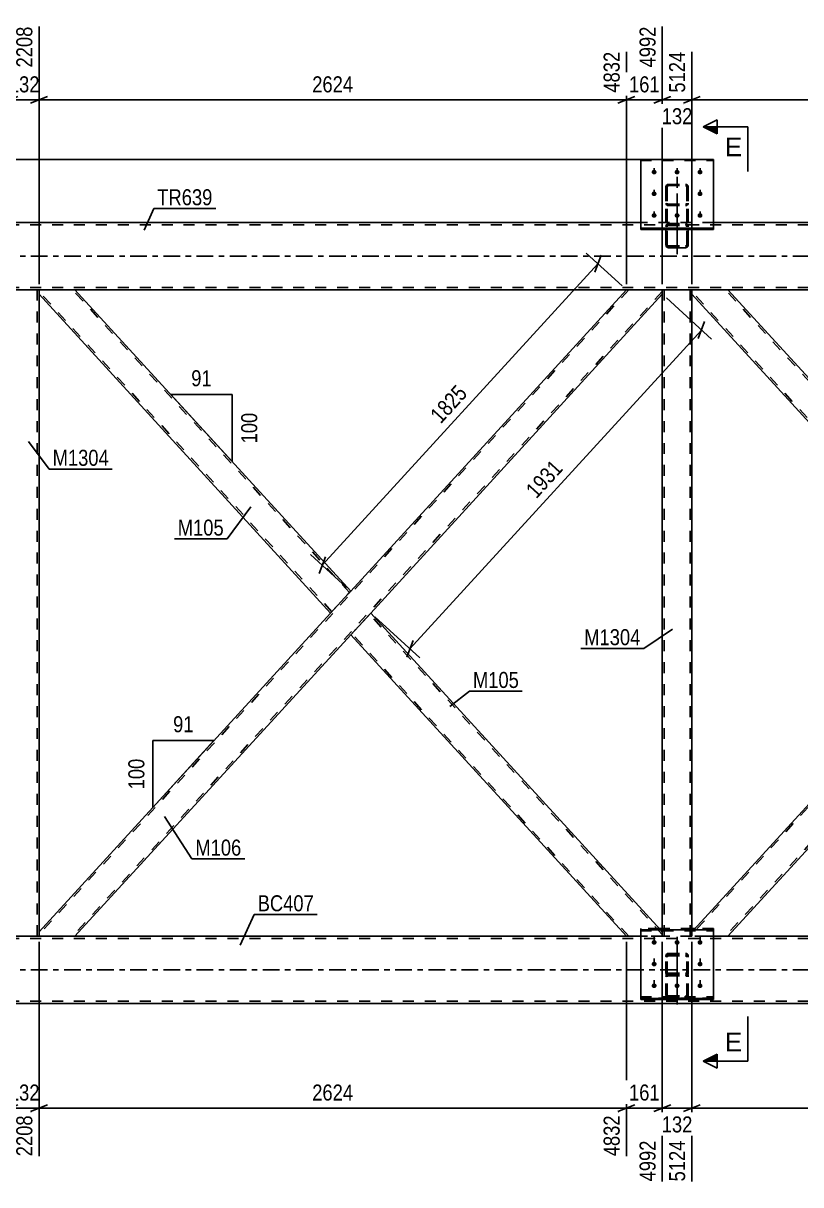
# Model space of a CAD drawing. Header units: millimetres. Extents: x 0 to 841, y 0 to 594.
# Drawn here: x 77.7 to 216.7, y 258.8 to 466.5 of the extents above; entities that cross this region are included whole.
import ezdxf

# ---------------------------------------------------------------- set-up
doc = ezdxf.new("R2010")
doc.units = ezdxf.units.MM
doc.linetypes.add('DXK_LINE_DOT2', pattern=[3.9198, 1.9599, -1.9599])
doc.linetypes.add('DXK_LINE_DOT3', pattern=[5.9187, 2.979, -0.9799, 0.9799, -0.9799])
doc.styles.add('Arial', font='ARIAL.TTF', dxfattribs={"height": 0.2})
doc.styles.add('Arial Narrow', font='ARIALN.TTF', dxfattribs={"height": 0.2})

# ---------------------------------------------------------------- blocks, each defined once
blk = doc.blocks.new('Bolt-761549663-4307 - 4273')
at = {"linetype": 'Continuous'}
for points in [[(190.48, 301.72), (190.39, 301.73), (190.3, 301.75), (190.22, 301.8), (190.16, 301.86), (190.1, 301.93), (190.06, 302.01), (190.04, 302.09), (190.04, 302.18), (190.06, 302.26), (190.1, 302.34), (190.16, 302.41), (190.22, 302.47), (190.3, 302.51), (190.39, 302.54), (190.48, 302.55), (190.57, 302.54), (190.66, 302.51), (190.74, 302.47), (190.81, 302.41), (190.86, 302.34), (190.9, 302.26), (190.92, 302.18), (190.92, 302.09), (190.9, 302.01), (190.86, 301.93), (190.81, 301.86), (190.74, 301.8), (190.66, 301.75), (190.57, 301.73)], [(194.58, 301.72), (194.49, 301.73), (194.4, 301.75), (194.32, 301.8), (194.26, 301.86), (194.2, 301.93), (194.16, 302.01), (194.14, 302.09), (194.14, 302.18), (194.16, 302.26), (194.2, 302.34), (194.26, 302.41), (194.32, 302.47), (194.4, 302.51), (194.49, 302.54), (194.58, 302.55), (194.67, 302.54), (194.76, 302.51), (194.84, 302.47), (194.91, 302.41), (194.96, 302.34), (195, 302.26), (195.02, 302.18), (195.02, 302.09), (195, 302.01), (194.96, 301.93), (194.91, 301.86), (194.84, 301.8), (194.76, 301.75), (194.67, 301.73)], [(198.68, 301.72), (198.59, 301.73), (198.5, 301.75), (198.42, 301.8), (198.36, 301.86), (198.3, 301.93), (198.26, 302.01), (198.24, 302.09), (198.24, 302.18), (198.26, 302.26), (198.3, 302.34), (198.36, 302.41), (198.42, 302.47), (198.5, 302.51), (198.59, 302.54), (198.68, 302.55), (198.77, 302.54), (198.86, 302.51), (198.94, 302.47), (199.01, 302.41), (199.06, 302.34), (199.1, 302.26), (199.12, 302.18), (199.12, 302.09), (199.1, 302.01), (199.06, 301.93), (199.01, 301.86), (198.94, 301.8), (198.86, 301.75), (198.77, 301.73)], [(190.48, 297.84), (190.39, 297.85), (190.3, 297.88), (190.22, 297.92), (190.16, 297.98), (190.1, 298.05), (190.06, 298.13), (190.04, 298.21), (190.04, 298.3), (190.06, 298.39), (190.1, 298.46), (190.16, 298.54), (190.22, 298.59), (190.3, 298.64), (190.39, 298.66), (190.48, 298.67), (190.57, 298.66), (190.66, 298.64), (190.74, 298.59), (190.81, 298.54), (190.86, 298.46), (190.9, 298.39), (190.92, 298.3), (190.92, 298.21), (190.9, 298.13), (190.86, 298.05), (190.81, 297.98), (190.74, 297.92), (190.66, 297.88), (190.57, 297.85)], [(198.68, 297.84), (198.59, 297.85), (198.5, 297.88), (198.42, 297.92), (198.36, 297.98), (198.3, 298.05), (198.26, 298.13), (198.24, 298.21), (198.24, 298.3), (198.26, 298.39), (198.3, 298.46), (198.36, 298.54), (198.42, 298.59), (198.5, 298.64), (198.59, 298.66), (198.68, 298.67), (198.77, 298.66), (198.86, 298.64), (198.94, 298.59), (199.01, 298.54), (199.06, 298.46), (199.1, 298.39), (199.12, 298.3), (199.12, 298.21), (199.1, 298.13), (199.06, 298.05), (199.01, 297.98), (198.94, 297.92), (198.86, 297.88), (198.77, 297.85)], [(190.48, 293.96), (190.39, 293.97), (190.3, 294), (190.22, 294.04), (190.16, 294.1), (190.1, 294.17), (190.06, 294.25), (190.04, 294.34), (190.04, 294.42), (190.06, 294.51), (190.1, 294.59), (190.16, 294.66), (190.22, 294.72), (190.3, 294.76), (190.39, 294.79), (190.48, 294.8), (190.57, 294.79), (190.66, 294.76), (190.74, 294.72), (190.81, 294.66), (190.86, 294.59), (190.9, 294.51), (190.92, 294.42), (190.92, 294.34), (190.9, 294.25), (190.86, 294.17), (190.81, 294.1), (190.74, 294.04), (190.66, 294), (190.57, 293.97)], [(194.58, 293.96), (194.49, 293.97), (194.4, 294), (194.32, 294.04), (194.26, 294.1), (194.2, 294.17), (194.16, 294.25), (194.14, 294.34), (194.14, 294.42), (194.16, 294.51), (194.2, 294.59), (194.26, 294.66), (194.32, 294.72), (194.4, 294.76), (194.49, 294.79), (194.58, 294.8), (194.67, 294.79), (194.76, 294.76), (194.84, 294.72), (194.91, 294.66), (194.96, 294.59), (195, 294.51), (195.02, 294.42), (195.02, 294.34), (195, 294.25), (194.96, 294.17), (194.91, 294.1), (194.84, 294.04), (194.76, 294), (194.67, 293.97)], [(198.68, 293.96), (198.59, 293.97), (198.5, 294), (198.42, 294.04), (198.36, 294.1), (198.3, 294.17), (198.26, 294.25), (198.24, 294.34), (198.24, 294.42), (198.26, 294.51), (198.3, 294.59), (198.36, 294.66), (198.42, 294.72), (198.5, 294.76), (198.59, 294.79), (198.68, 294.8), (198.77, 294.79), (198.86, 294.76), (198.94, 294.72), (199.01, 294.66), (199.06, 294.59), (199.1, 294.51), (199.12, 294.42), (199.12, 294.34), (199.1, 294.25), (199.06, 294.17), (199.01, 294.1), (198.94, 294.04), (198.86, 294), (198.77, 293.97)]]:
    blk.add_hatch(color=1, dxfattribs=at).paths.add_polyline_path(points)
at = {"color": 1, "linetype": 'Continuous'}
for p, q in [((190.48, 301.76), (190.48, 302.84)), ((194.58, 301.76), (194.58, 302.84)), ((198.68, 301.76), (198.68, 302.84)), ((190.48, 297.88), (190.48, 298.96)), ((198.68, 297.88), (198.68, 298.96)), ((190.48, 294), (190.48, 295.08)), ((194.58, 294), (194.58, 295.08)), ((198.68, 294), (198.68, 295.08))]:
    blk.add_line(p, q, dxfattribs=at)
blk = doc.blocks.new('Part-761549663-4345 - 4273')
at = {"color": 2, "linetype": 'Continuous'}
for p, q in [((188.08, 304.4), (201.08, 304.4)), ((188.08, 291.9), (188.08, 304.4)), ((201.08, 291.9), (201.08, 304.4)), ((188.08, 292.11), (201.08, 292.11)), ((201.08, 291.9), (188.08, 291.9))]:
    blk.add_line(p, q, dxfattribs=at)
at = {"color": 7, "linetype": 'DXK_LINE_DOT2'}
blk.add_line((188.08, 304.19), (201.08, 304.19), dxfattribs=at)
blk = doc.blocks.new('Part-761549663-4350 - 4273')
at = {"color": 2, "linetype": 'Continuous'}
for p, q in [((188.08, 442.14), (201.08, 442.14)), ((188.08, 442.14), (188.08, 429.63)), ((201.08, 442.14), (201.08, 429.63)), ((188.08, 429.84), (201.08, 429.84)), ((188.08, 429.63), (201.08, 429.63))]:
    blk.add_line(p, q, dxfattribs=at)
at = {"color": 7, "linetype": 'DXK_LINE_DOT2'}
blk.add_line((188.08, 441.93), (201.08, 441.93), dxfattribs=at)
blk = doc.blocks.new('Bolt-761549663-4308 - 4273')
at = {"linetype": 'Continuous'}
for points in [[(190.48, 439.45), (190.39, 439.46), (190.3, 439.49), (190.22, 439.53), (190.16, 439.59), (190.1, 439.66), (190.06, 439.74), (190.04, 439.82), (190.04, 439.91), (190.06, 439.99), (190.1, 440.07), (190.16, 440.14), (190.22, 440.2), (190.3, 440.25), (190.39, 440.27), (190.48, 440.28), (190.57, 440.27), (190.66, 440.25), (190.74, 440.2), (190.81, 440.14), (190.86, 440.07), (190.9, 439.99), (190.92, 439.91), (190.92, 439.82), (190.9, 439.74), (190.86, 439.66), (190.81, 439.59), (190.74, 439.53), (190.66, 439.49), (190.57, 439.46)], [(194.58, 439.45), (194.49, 439.46), (194.4, 439.49), (194.32, 439.53), (194.26, 439.59), (194.2, 439.66), (194.16, 439.74), (194.14, 439.82), (194.14, 439.91), (194.16, 439.99), (194.2, 440.07), (194.26, 440.14), (194.32, 440.2), (194.4, 440.25), (194.49, 440.27), (194.58, 440.28), (194.67, 440.27), (194.76, 440.25), (194.84, 440.2), (194.91, 440.14), (194.96, 440.07), (195, 439.99), (195.02, 439.91), (195.02, 439.82), (195, 439.74), (194.96, 439.66), (194.91, 439.59), (194.84, 439.53), (194.76, 439.49), (194.67, 439.46)], [(198.68, 439.45), (198.59, 439.46), (198.5, 439.49), (198.42, 439.53), (198.36, 439.59), (198.3, 439.66), (198.26, 439.74), (198.24, 439.82), (198.24, 439.91), (198.26, 439.99), (198.3, 440.07), (198.36, 440.14), (198.42, 440.2), (198.5, 440.25), (198.59, 440.27), (198.68, 440.28), (198.77, 440.27), (198.86, 440.25), (198.94, 440.2), (199.01, 440.14), (199.06, 440.07), (199.1, 439.99), (199.12, 439.91), (199.12, 439.82), (199.1, 439.74), (199.06, 439.66), (199.01, 439.59), (198.94, 439.53), (198.86, 439.49), (198.77, 439.46)], [(190.48, 435.57), (190.39, 435.58), (190.3, 435.61), (190.22, 435.65), (190.16, 435.71), (190.1, 435.78), (190.06, 435.86), (190.04, 435.95), (190.04, 436.03), (190.06, 436.12), (190.1, 436.2), (190.16, 436.27), (190.22, 436.33), (190.3, 436.37), (190.39, 436.4), (190.48, 436.41), (190.57, 436.4), (190.66, 436.37), (190.74, 436.33), (190.81, 436.27), (190.86, 436.2), (190.9, 436.12), (190.92, 436.03), (190.92, 435.95), (190.9, 435.86), (190.86, 435.78), (190.81, 435.71), (190.74, 435.65), (190.66, 435.61), (190.57, 435.58)], [(198.68, 435.57), (198.59, 435.58), (198.5, 435.61), (198.42, 435.65), (198.36, 435.71), (198.3, 435.78), (198.26, 435.86), (198.24, 435.95), (198.24, 436.03), (198.26, 436.12), (198.3, 436.2), (198.36, 436.27), (198.42, 436.33), (198.5, 436.37), (198.59, 436.4), (198.68, 436.41), (198.77, 436.4), (198.86, 436.37), (198.94, 436.33), (199.01, 436.27), (199.06, 436.2), (199.1, 436.12), (199.12, 436.03), (199.12, 435.95), (199.1, 435.86), (199.06, 435.78), (199.01, 435.71), (198.94, 435.65), (198.86, 435.61), (198.77, 435.58)], [(190.48, 431.7), (190.39, 431.71), (190.3, 431.73), (190.22, 431.78), (190.16, 431.83), (190.1, 431.9), (190.06, 431.98), (190.04, 432.07), (190.04, 432.16), (190.06, 432.24), (190.1, 432.32), (190.16, 432.39), (190.22, 432.45), (190.3, 432.49), (190.39, 432.52), (190.48, 432.53), (190.57, 432.52), (190.66, 432.49), (190.74, 432.45), (190.81, 432.39), (190.86, 432.32), (190.9, 432.24), (190.92, 432.16), (190.92, 432.07), (190.9, 431.98), (190.86, 431.9), (190.81, 431.83), (190.74, 431.78), (190.66, 431.73), (190.57, 431.71)], [(194.58, 431.7), (194.49, 431.71), (194.4, 431.73), (194.32, 431.78), (194.26, 431.83), (194.2, 431.9), (194.16, 431.98), (194.14, 432.07), (194.14, 432.16), (194.16, 432.24), (194.2, 432.32), (194.26, 432.39), (194.32, 432.45), (194.4, 432.49), (194.49, 432.52), (194.58, 432.53), (194.67, 432.52), (194.76, 432.49), (194.84, 432.45), (194.91, 432.39), (194.96, 432.32), (195, 432.24), (195.02, 432.16), (195.02, 432.07), (195, 431.98), (194.96, 431.9), (194.91, 431.83), (194.84, 431.78), (194.76, 431.73), (194.67, 431.71)], [(198.68, 431.7), (198.59, 431.71), (198.5, 431.73), (198.42, 431.78), (198.36, 431.83), (198.3, 431.9), (198.26, 431.98), (198.24, 432.07), (198.24, 432.16), (198.26, 432.24), (198.3, 432.32), (198.36, 432.39), (198.42, 432.45), (198.5, 432.49), (198.59, 432.52), (198.68, 432.53), (198.77, 432.52), (198.86, 432.49), (198.94, 432.45), (199.01, 432.39), (199.06, 432.32), (199.1, 432.24), (199.12, 432.16), (199.12, 432.07), (199.1, 431.98), (199.06, 431.9), (199.01, 431.83), (198.94, 431.78), (198.86, 431.73), (198.77, 431.71)]]:
    blk.add_hatch(color=1, dxfattribs=at).paths.add_polyline_path(points)
at = {"color": 1, "linetype": 'Continuous'}
for p, q in [((190.48, 439.49), (190.48, 440.57)), ((194.58, 439.49), (194.58, 440.57)), ((198.68, 439.49), (198.68, 440.57)), ((190.48, 435.61), (190.48, 436.69)), ((198.68, 435.61), (198.68, 436.69)), ((190.48, 431.73), (190.48, 432.82)), ((194.58, 431.73), (194.58, 432.82)), ((198.68, 431.73), (198.68, 432.82))]:
    blk.add_line(p, q, dxfattribs=at)
blk = doc.blocks.new('Bolt-761549663-4309 - 4273')
at = {"color": 1, "linetype": 'DXK_LINE_DOT2'}
for p, q in [((190.48, 301.98), (190.48, 303.11)), ((194.58, 301.98), (194.58, 303.11)), ((198.68, 301.98), (198.68, 303.11)), ((190.48, 298.12), (190.48, 299.26)), ((198.68, 298.12), (198.68, 299.26)), ((190.48, 294.27), (190.48, 295.41)), ((194.58, 294.27), (194.58, 295.41)), ((198.68, 294.27), (198.68, 295.41))]:
    blk.add_line(p, q, dxfattribs=at)
blk = doc.blocks.new('Part-761549663-4438 - 4273')
at = {"color": 7, "linetype": 'DXK_LINE_DOT3'}
blk.add_line((194.58, 425.2), (194.58, 439.04), dxfattribs=at)
at = {"color": 7, "linetype": 'DXK_LINE_DOT2'}
for p, q in [((192.62, 437.39), (192.58, 437.22)), ((192.58, 437.22), (192.58, 429.63)), ((192.72, 437.54), (192.62, 437.39)), ((192.88, 437.64), (192.72, 437.54)), ((192.82, 437.22), (192.84, 437.3)), ((192.82, 437.22), (192.82, 426.85)), ((192.84, 437.3), (192.89, 437.38)), ((193.06, 437.67), (192.88, 437.64)), ((192.89, 437.38), (192.97, 437.43)), ((192.97, 437.43), (193.06, 437.45)), ((193.06, 437.67), (196.1, 437.67)), ((193.06, 437.45), (196.1, 437.45)), ((196.29, 437.64), (196.1, 437.67)), ((196.1, 437.45), (196.19, 437.43)), ((196.19, 437.43), (196.27, 437.38)), ((196.27, 437.38), (196.32, 437.3)), ((196.44, 437.54), (196.29, 437.64)), ((196.32, 437.3), (196.34, 437.22)), ((196.34, 437.22), (196.34, 426.85)), ((196.55, 437.39), (196.44, 437.54)), ((196.58, 437.22), (196.55, 437.39)), ((196.58, 437.22), (196.58, 429.63)), ((192.58, 434.34), (192.62, 434.17)), ((192.62, 434.17), (192.72, 434.02)), ((192.84, 434.26), (192.82, 434.34)), ((192.89, 434.18), (192.84, 434.26)), ((192.97, 434.13), (192.89, 434.18)), ((193.06, 434.12), (192.97, 434.13)), ((193.06, 434.12), (196.1, 434.12)), ((196.19, 434.13), (196.1, 434.12)), ((196.27, 434.18), (196.19, 434.13)), ((196.32, 434.26), (196.27, 434.18)), ((196.34, 434.34), (196.32, 434.26)), ((196.44, 434.02), (196.55, 434.17)), ((196.55, 434.17), (196.58, 434.34)), ((192.72, 434.02), (192.88, 433.92)), ((192.88, 433.92), (193.06, 433.89)), ((193.06, 433.89), (196.1, 433.89)), ((196.1, 433.89), (196.29, 433.92)), ((196.29, 433.92), (196.44, 434.02)), ((192.58, 430.06), (192.62, 430.25)), ((192.84, 430.16), (192.82, 430.06)), ((192.89, 430.24), (192.84, 430.16)), ((192.88, 430.53), (193.06, 430.57)), ((192.97, 430.3), (192.89, 430.24)), ((193.06, 430.31), (192.97, 430.3)), ((193.06, 430.57), (196.1, 430.57)), ((193.06, 430.31), (196.1, 430.31)), ((196.1, 430.57), (196.29, 430.53)), ((196.19, 430.3), (196.1, 430.31)), ((196.27, 430.24), (196.19, 430.3)), ((196.32, 430.16), (196.27, 430.24)), ((196.34, 430.06), (196.32, 430.16)), ((196.55, 430.25), (196.58, 430.06)), ((192.82, 426.85), (192.84, 426.75)), ((192.84, 426.75), (192.89, 426.67)), ((192.89, 426.67), (192.97, 426.61)), ((192.97, 426.61), (193.06, 426.59)), ((193.06, 426.59), (196.1, 426.59)), ((196.1, 426.59), (196.19, 426.61)), ((196.19, 426.61), (196.27, 426.67)), ((196.27, 426.67), (196.32, 426.75)), ((196.32, 426.75), (196.34, 426.85))]:
    blk.add_line(p, q, dxfattribs=at)
at = {"color": 2, "linetype": 'Continuous'}
for p, q in [((192.58, 429.63), (192.58, 426.85)), ((196.58, 429.63), (196.58, 426.85)), ((192.62, 426.65), (192.58, 426.85)), ((193.06, 426.34), (192.88, 426.38)), ((193.06, 426.34), (196.1, 426.34)), ((196.29, 426.38), (196.1, 426.34)), ((196.58, 426.85), (196.55, 426.65))]:
    blk.add_line(p, q, dxfattribs=at)
at = {"color": 7, "linetype": 'DXK_LINE_DOT2'}
for centre, start, end in [((193.08, 430.08), 114.1353, 159.0719), ((196.08, 430.08), 20.9283, 65.8648)]:
    blk.add_arc(centre, 0.495, start, end, dxfattribs=at)
at = {"color": 2, "linetype": 'Continuous'}
for centre, start, end in [((193.08, 426.83), 200.9283, 245.8648), ((196.08, 426.83), 294.1353, 339.0719)]:
    blk.add_arc(centre, 0.495, start, end, dxfattribs=at)
blk = doc.blocks.new('Part-761549663-4323 - 4273')
at = {"color": 2, "linetype": 'Continuous'}
for p, q in [((188.08, 303.23), (67.28, 303.23)), ((421.42, 303.23), (201.08, 303.23)), ((555.22, 291.23), (67.28, 291.23))]:
    blk.add_line(p, q, dxfattribs=at)
at = {"color": 7, "linetype": 'DXK_LINE_DOT2'}
for p, q in [((201.08, 303.23), (188.08, 303.23)), ((555.22, 302.83), (67.28, 302.83)), ((555.22, 291.63), (67.28, 291.63))]:
    blk.add_line(p, q, dxfattribs=at)
at = {"color": 7, "linetype": 'DXK_LINE_DOT3'}
blk.add_line((67.28, 297.23), (555.22, 297.23), dxfattribs=at)
blk = doc.blocks.new('Part-761549663-4328 - 4273')
at = {"color": 2, "linetype": 'Continuous'}
for p, q in [((188.08, 430.83), (67.28, 430.83)), ((421.42, 430.83), (201.08, 430.83)), ((555.22, 418.83), (67.28, 418.83))]:
    blk.add_line(p, q, dxfattribs=at)
at = {"color": 7, "linetype": 'DXK_LINE_DOT2'}
for p, q in [((555.22, 430.43), (67.28, 430.43)), ((201.08, 430.83), (188.08, 430.83)), ((555.22, 419.23), (67.28, 419.23))]:
    blk.add_line(p, q, dxfattribs=at)
at = {"color": 7, "linetype": 'DXK_LINE_DOT3'}
blk.add_line((67.28, 424.83), (555.22, 424.83), dxfattribs=at)
blk = doc.blocks.new('Part-761549663-4448 - 4273')
at = {"color": 7, "linetype": 'DXK_LINE_DOT2'}
for p, q in [((197.22, 418.83), (191.94, 418.83)), ((191.94, 418.03), (191.94, 418.83)), ((192.26, 303.23), (192.26, 418.83)), ((196.9, 303.23), (196.9, 418.83)), ((197.22, 418.03), (197.22, 418.83)), ((191.94, 303.23), (191.94, 304.4)), ((197.22, 303.23), (191.94, 303.23)), ((197.22, 303.23), (197.22, 304.4))]:
    blk.add_line(p, q, dxfattribs=at)
at = {"color": 2, "linetype": 'Continuous'}
for p, q in [((191.94, 304.4), (191.94, 418.03)), ((197.22, 304.4), (197.22, 418.03))]:
    blk.add_line(p, q, dxfattribs=at)
blk = doc.blocks.new('Part-761549663-4352 - 4273')
at = {"color": 7, "linetype": 'DXK_LINE_DOT3'}
blk.add_line((194.58, 301.72), (194.58, 291.02), dxfattribs=at)
at = {"color": 7, "linetype": 'DXK_LINE_DOT2'}
for p, q in [((192.58, 299.73), (192.62, 299.9)), ((192.58, 292.83), (192.58, 299.73)), ((192.62, 299.9), (192.72, 300.05)), ((192.72, 300.05), (192.88, 300.15)), ((192.84, 299.82), (192.82, 299.73)), ((192.82, 292.83), (192.82, 299.73)), ((192.89, 299.89), (192.84, 299.82)), ((192.88, 300.15), (193.06, 300.18)), ((192.97, 299.94), (192.89, 299.89)), ((193.06, 299.95), (192.97, 299.94)), ((193.06, 300.18), (196.1, 300.18)), ((193.06, 299.95), (196.1, 299.95)), ((196.1, 300.18), (196.29, 300.15)), ((196.19, 299.94), (196.1, 299.95)), ((196.27, 299.89), (196.19, 299.94)), ((196.32, 299.82), (196.27, 299.89)), ((196.29, 300.15), (196.44, 300.05)), ((196.34, 299.73), (196.32, 299.82)), ((196.34, 292.83), (196.34, 299.73)), ((196.44, 300.05), (196.55, 299.9)), ((196.55, 299.9), (196.58, 299.73)), ((196.58, 292.83), (196.58, 299.73)), ((192.62, 296.7), (192.58, 296.87)), ((192.62, 296.26), (192.58, 296.06)), ((192.72, 296.55), (192.62, 296.7)), ((192.88, 296.46), (192.72, 296.55)), ((192.82, 296.87), (192.84, 296.79)), ((192.82, 296.06), (192.84, 296.16)), ((192.84, 296.79), (192.89, 296.71)), ((192.84, 296.16), (192.89, 296.24)), ((192.97, 296.55), (192.88, 296.53)), ((193.06, 296.42), (192.88, 296.46)), ((192.89, 296.71), (192.97, 296.66)), ((192.89, 296.24), (192.97, 296.3)), ((192.97, 296.66), (193.06, 296.65)), ((193.06, 296.57), (192.97, 296.55)), ((192.97, 296.3), (193.06, 296.32)), ((193.06, 296.65), (196.1, 296.65)), ((193.06, 296.57), (196.1, 296.57)), ((193.06, 296.42), (196.1, 296.42)), ((193.06, 296.32), (196.1, 296.32)), ((196.1, 296.65), (196.19, 296.66)), ((196.27, 296.54), (196.1, 296.57)), ((196.29, 296.46), (196.1, 296.42)), ((196.1, 296.32), (196.19, 296.3)), ((196.19, 296.66), (196.27, 296.71)), ((196.19, 296.3), (196.27, 296.24)), ((196.27, 296.71), (196.32, 296.79)), ((196.29, 296.53), (196.27, 296.54)), ((196.27, 296.24), (196.32, 296.16)), ((196.44, 296.55), (196.29, 296.46)), ((196.32, 296.79), (196.34, 296.87)), ((196.32, 296.16), (196.34, 296.06)), ((196.55, 296.7), (196.44, 296.55)), ((196.58, 296.87), (196.55, 296.7)), ((196.58, 296.06), (196.55, 296.26)), ((192.58, 292.83), (192.62, 292.63)), ((192.84, 292.73), (192.82, 292.83)), ((192.89, 292.65), (192.84, 292.73)), ((192.88, 292.36), (193.06, 292.32)), ((192.97, 292.59), (192.89, 292.65)), ((193.06, 292.57), (192.97, 292.59)), ((193.06, 292.57), (196.1, 292.57)), ((193.06, 292.32), (196.1, 292.32)), ((196.19, 292.59), (196.1, 292.57)), ((196.1, 292.32), (196.29, 292.36)), ((196.27, 292.65), (196.19, 292.59)), ((196.32, 292.73), (196.27, 292.65)), ((196.34, 292.83), (196.32, 292.73)), ((196.55, 292.63), (196.58, 292.83))]:
    blk.add_line(p, q, dxfattribs=at)
for centre, start, end in [((193.08, 296.08), 114.32, 159.2418), ((196.08, 296.08), 20.7584, 65.6801), ((193.08, 292.81), 200.7584, 245.6801), ((196.08, 292.81), 294.32, 339.2418)]:
    blk.add_arc(centre, 0.496, start, end, dxfattribs=at)
blk = doc.blocks.new('Part-761549663-4353 - 4273')
at = {"color": 7, "linetype": 'DXK_LINE_DOT2'}
for p, q in [((192.58, 436.66), (192.58, 426.91)), ((192.82, 436.66), (192.82, 426.91)), ((196.34, 436.66), (196.34, 426.91)), ((196.58, 436.66), (196.58, 426.91)), ((192.62, 430.34), (192.58, 430.15)), ((192.82, 430.15), (192.84, 430.25)), ((192.84, 430.25), (192.89, 430.33)), ((193.06, 430.66), (192.88, 430.62)), ((192.89, 430.33), (192.97, 430.39)), ((192.97, 430.39), (193.06, 430.4)), ((193.06, 430.66), (196.1, 430.66)), ((193.06, 430.4), (196.1, 430.4)), ((196.29, 430.62), (196.1, 430.66)), ((196.1, 430.4), (196.19, 430.39)), ((196.19, 430.39), (196.27, 430.33)), ((196.27, 430.33), (196.32, 430.25)), ((196.32, 430.25), (196.34, 430.15)), ((196.58, 430.15), (196.55, 430.34)), ((192.58, 426.91), (192.62, 426.72)), ((192.84, 426.82), (192.82, 426.91)), ((192.89, 426.73), (192.84, 426.82)), ((192.88, 426.44), (193.06, 426.4)), ((192.97, 426.68), (192.89, 426.73)), ((193.06, 426.66), (192.97, 426.68)), ((193.06, 426.66), (196.1, 426.66)), ((193.06, 426.4), (196.1, 426.4)), ((196.19, 426.68), (196.1, 426.66)), ((196.1, 426.4), (196.29, 426.44)), ((196.27, 426.73), (196.19, 426.68)), ((196.32, 426.82), (196.27, 426.73)), ((196.34, 426.91), (196.32, 426.82)), ((196.55, 426.72), (196.58, 426.91))]:
    blk.add_line(p, q, dxfattribs=at)
at = {"color": 7, "linetype": 'DXK_LINE_DOT3'}
blk.add_line((194.58, 435.04), (194.58, 425.11), dxfattribs=at)
at = {"color": 7, "linetype": 'DXK_LINE_DOT2'}
for centre, start, end in [((193.08, 430.17), 114.32, 159.2417), ((196.08, 430.17), 20.7584, 65.6802), ((193.08, 426.89), 200.7584, 245.6802), ((196.08, 426.89), 294.32, 339.2417)]:
    blk.add_arc(centre, 0.496, start, end, dxfattribs=at)
blk = doc.blocks.new('Part-761549663-4426 - 4273')
at = {"color": 2, "linetype": 'Continuous'}
for p, q in [((136.25, 357.12), (139.83, 361.03)), ((139.83, 361.03), (191.6, 304.4)), ((185.52, 303.23), (136.25, 357.12))]:
    blk.add_line(p, q, dxfattribs=at)
at = {"color": 7, "linetype": 'DXK_LINE_DOT2'}
for p, q in [((191.94, 303.56), (139.61, 360.8)), ((136.47, 357.36), (136.48, 357.38)), ((185.95, 303.23), (136.47, 357.36)), ((191.94, 303.23), (185.52, 303.23)), ((191.94, 304.03), (191.6, 304.4)), ((191.94, 303.23), (191.94, 304.03)), ((191.94, 303.27), (191.94, 303.23))]:
    blk.add_line(p, q, dxfattribs=at)
blk = doc.blocks.new('Part-761549663-4433 - 4273')
at = {"color": 7, "linetype": 'DXK_LINE_DOT3'}
blk.add_line((194.58, 291.11), (194.58, 301.3), dxfattribs=at)
at = {"color": 7, "linetype": 'DXK_LINE_DOT2'}
for p, q in [((192.62, 299.66), (192.58, 299.49)), ((192.58, 292.76), (192.58, 299.49)), ((192.72, 299.81), (192.62, 299.66)), ((192.88, 299.91), (192.72, 299.81)), ((192.82, 299.49), (192.84, 299.57)), ((192.82, 292.76), (192.82, 299.49)), ((192.84, 299.57), (192.89, 299.65)), ((193.06, 299.94), (192.88, 299.91)), ((192.89, 299.65), (192.97, 299.7)), ((192.97, 299.7), (193.06, 299.71)), ((193.06, 299.94), (196.1, 299.94)), ((193.06, 299.71), (196.1, 299.71)), ((196.29, 299.91), (196.1, 299.94)), ((196.1, 299.71), (196.19, 299.7)), ((196.19, 299.7), (196.27, 299.65)), ((196.27, 299.65), (196.32, 299.57)), ((196.44, 299.81), (196.29, 299.91)), ((196.32, 299.57), (196.34, 299.49)), ((196.34, 292.76), (196.34, 299.49)), ((196.55, 299.66), (196.44, 299.81)), ((196.58, 299.49), (196.55, 299.66)), ((196.58, 292.76), (196.58, 299.49)), ((192.58, 296.61), (192.62, 296.44)), ((192.58, 295.97), (192.62, 296.17)), ((192.62, 296.44), (192.72, 296.29)), ((192.72, 296.29), (192.88, 296.19)), ((192.84, 296.52), (192.82, 296.61)), ((192.84, 296.07), (192.82, 295.97)), ((192.89, 296.45), (192.84, 296.52)), ((192.89, 296.15), (192.84, 296.07)), ((192.88, 296.44), (193.06, 296.48)), ((192.88, 296.19), (193.06, 296.16)), ((192.97, 296.4), (192.89, 296.45)), ((192.97, 296.21), (192.89, 296.15)), ((193.06, 296.38), (192.97, 296.4)), ((193.06, 296.23), (192.97, 296.21)), ((193.06, 296.48), (196.1, 296.48)), ((193.06, 296.38), (196.1, 296.38)), ((193.06, 296.23), (196.1, 296.23)), ((193.06, 296.16), (196.1, 296.16)), ((196.1, 296.48), (196.29, 296.44)), ((196.19, 296.4), (196.1, 296.38)), ((196.19, 296.21), (196.1, 296.23)), ((196.1, 296.16), (196.29, 296.19)), ((196.27, 296.45), (196.19, 296.4)), ((196.27, 296.15), (196.19, 296.21)), ((196.32, 296.52), (196.27, 296.45)), ((196.32, 296.07), (196.27, 296.15)), ((196.29, 296.19), (196.44, 296.29)), ((196.34, 296.61), (196.32, 296.52)), ((196.34, 295.97), (196.32, 296.07)), ((196.44, 296.29), (196.55, 296.44)), ((196.55, 296.44), (196.58, 296.61)), ((196.55, 296.17), (196.58, 295.97)), ((192.62, 292.56), (192.58, 292.76)), ((192.82, 292.76), (192.84, 292.66)), ((192.84, 292.66), (192.89, 292.58)), ((193.06, 292.25), (192.88, 292.29)), ((192.89, 292.58), (192.97, 292.52)), ((192.97, 292.52), (193.06, 292.51)), ((193.06, 292.51), (196.1, 292.51)), ((193.06, 292.25), (196.1, 292.25)), ((196.1, 292.51), (196.19, 292.52)), ((196.29, 292.29), (196.1, 292.25)), ((196.19, 292.52), (196.27, 292.58)), ((196.27, 292.58), (196.32, 292.66)), ((196.32, 292.66), (196.34, 292.76)), ((196.58, 292.76), (196.55, 292.56))]:
    blk.add_line(p, q, dxfattribs=at)
for centre, start, end in [((193.08, 295.99), 114.1353, 159.0719), ((196.08, 295.99), 20.9283, 65.8648), ((193.08, 292.74), 200.9283, 245.8648), ((196.08, 292.74), 294.1353, 339.0719)]:
    blk.add_arc(centre, 0.495, start, end, dxfattribs=at)
blk = doc.blocks.new('Part-761549663-4463 - 4273')
at = {"color": 2, "linetype": 'Continuous'}
for p, q in [((75.28, 303.23), (75.28, 418.83)), ((80.56, 304.03), (80.56, 418.03))]:
    blk.add_line(p, q, dxfattribs=at)
at = {"color": 7, "linetype": 'DXK_LINE_DOT2'}
for p, q in [((75.28, 418.83), (80.56, 418.83)), ((75.6, 303.23), (75.6, 418.83)), ((80.24, 303.23), (80.24, 418.83)), ((80.56, 418.03), (80.56, 418.83)), ((80.56, 303.23), (75.28, 303.23)), ((80.56, 303.23), (80.56, 304.03))]:
    blk.add_line(p, q, dxfattribs=at)
blk = doc.blocks.new('Part-761549663-4488 - 4273')
at = {"color": 7, "linetype": 'DXK_LINE_DOT2'}
for p, q in [((302.62, 418.83), (197.22, 303.56)), ((308.61, 418.51), (203.21, 303.23)), ((308.61, 418.83), (302.19, 418.83)), ((252.92, 364.95), (249.34, 361.03)), ((256.49, 361.03), (252.92, 357.12)), ((197.56, 304.4), (197.22, 304.03)), ((197.22, 303.23), (197.22, 304.03)), ((203.65, 303.23), (197.22, 303.23))]:
    blk.add_line(p, q, dxfattribs=at)
at = {"color": 2, "linetype": 'Continuous'}
for p, q in [((302.19, 418.83), (252.92, 364.95)), ((308.61, 418.03), (256.49, 361.03)), ((308.61, 418.03), (308.61, 418.83)), ((249.34, 361.03), (197.56, 304.4)), ((252.92, 357.12), (203.65, 303.23))]:
    blk.add_line(p, q, dxfattribs=at)
blk = doc.blocks.new('Part-761549663-4493 - 4273')
at = {"color": 2, "linetype": 'Continuous'}
for p, q in [((197.22, 418.03), (197.22, 418.83)), ((249.34, 361.03), (197.22, 418.03)), ((252.92, 364.95), (203.65, 418.83)), ((252.48, 364.47), (249.34, 361.03)), ((252.92, 364.95), (252.48, 364.47))]:
    blk.add_line(p, q, dxfattribs=at)
at = {"color": 7, "linetype": 'DXK_LINE_DOT2'}
for p, q in [((203.65, 418.83), (197.22, 418.83)), ((249.56, 361.27), (197.22, 418.51)), ((252.7, 364.71), (203.21, 418.83)), ((252.88, 364.91), (252.48, 364.47)), ((249.56, 361.27), (249.57, 361.29))]:
    blk.add_line(p, q, dxfattribs=at)
blk = doc.blocks.new('Part-761549663-4498 - 4273')
at = {"color": 2, "linetype": 'Continuous'}
for p, q in [((80.56, 418.03), (80.56, 418.83)), ((132.67, 361.03), (80.56, 418.03)), ((136.25, 364.95), (86.98, 418.83)), ((135.82, 364.47), (132.67, 361.03)), ((136.12, 364.81), (135.82, 364.47)), ((136.25, 364.95), (136.12, 364.81))]:
    blk.add_line(p, q, dxfattribs=at)
at = {"color": 7, "linetype": 'DXK_LINE_DOT2'}
for p, q in [((86.98, 418.83), (80.56, 418.83)), ((132.89, 361.27), (80.56, 418.51)), ((136.03, 364.71), (86.54, 418.83)), ((135.98, 364.65), (135.82, 364.47)), ((136.12, 364.81), (136.03, 364.71)), ((132.89, 361.27), (132.91, 361.29))]:
    blk.add_line(p, q, dxfattribs=at)
blk = doc.blocks.new('Part-761549663-4503 - 4273')
at = {"color": 7, "linetype": 'DXK_LINE_DOT2'}
for p, q in [((185.95, 418.83), (80.56, 303.56)), ((191.94, 418.51), (86.55, 303.23)), ((191.94, 418.83), (185.52, 418.83)), ((136.25, 364.95), (132.67, 361.03)), ((139.83, 361.03), (136.25, 357.12)), ((80.56, 303.42), (80.56, 303.45)), ((86.98, 303.23), (80.56, 303.23))]:
    blk.add_line(p, q, dxfattribs=at)
at = {"color": 2, "linetype": 'Continuous'}
for p, q in [((185.52, 418.83), (136.25, 364.95)), ((191.94, 418.03), (139.83, 361.03)), ((191.94, 418.03), (191.94, 418.83)), ((132.67, 361.03), (80.56, 304.03)), ((136.25, 357.12), (86.98, 303.23)), ((80.56, 303.23), (80.56, 304.03))]:
    blk.add_line(p, q, dxfattribs=at)
blk = doc.blocks.new('Part-761549663-4525 - 4273')
at = {"color": 7, "linetype": 'DXK_LINE_DOT2'}
for p, q in [((188.08, 292.19), (188.08, 304.63)), ((191.4, 304.63), (188.08, 304.63)), ((191.6, 304.41), (188.08, 304.41)), ((197.22, 304.63), (191.94, 304.63)), ((197.22, 304.41), (191.94, 304.41)), ((201.08, 304.41), (197.57, 304.41)), ((201.08, 304.63), (197.77, 304.63)), ((201.08, 304.63), (201.08, 292.19)), ((188.08, 292.41), (201.08, 292.41)), ((201.08, 292.19), (188.08, 292.19))]:
    blk.add_line(p, q, dxfattribs=at)
at = {"color": 2, "linetype": 'Continuous'}
for p, q in [((191.94, 304.63), (191.4, 304.63)), ((191.94, 304.41), (191.6, 304.41)), ((197.77, 304.63), (197.22, 304.63)), ((197.57, 304.41), (197.22, 304.41))]:
    blk.add_line(p, q, dxfattribs=at)
blk = doc.blocks.new('StraightDimension-761549663-4933 - 4273')
at = {"color": 7, "linetype": 'Continuous'}
for p, q in [((197.22, 302.23), (197.22, 259.4)), ((302.19, 302.23), (302.19, 263.9)), ((198.72, 273.11), (195.72, 271.91)), ((197.22, 272.51), (302.19, 272.51)), ((300.69, 271.91), (303.69, 273.11))]:
    blk.add_line(p, q, dxfattribs=at)
at = {"color": 0}
blk.add_wipeout([(253.96, 273.26), (253.96, 277.46), (245.45, 277.46), (245.45, 273.26)], dxfattribs=at)
at = {"color": 0, "linetype": 'Continuous'}
blk.add_wipeout([(301.59, 271.81), (297.39, 271.81), (297.39, 263.3), (301.59, 263.3)], dxfattribs=at)
at = {"color": 3, "style": 'Arial Narrow'}
blk.add_text('2624', height=2.863, dxfattribs=at).set_placement((246.05, 273.86))
at = {"color": 3, "linetype": 'Continuous', "style": 'Arial Narrow'}
blk.add_text('7748', height=2.863, rotation=90.0002, dxfattribs=at).set_placement((300.99, 263.9))
blk = doc.blocks.new('StraightDimension-761549663-14680 - 4273')
at = {"color": 7, "linetype": 'Continuous'}
for p, q in [((31.57, 440.64), (30.37, 443.64)), ((188.08, 442.14), (28.12, 442.14)), ((30.97, 286.43), (30.97, 442.14)), ((30.37, 287.93), (31.57, 284.93)), ((52.38, 286.43), (28.12, 286.43))]:
    blk.add_line(p, q, dxfattribs=at)
at = {"color": 0}
blk.add_wipeout([(30.22, 368.54), (26.02, 368.54), (26.02, 360.03), (30.22, 360.03)], dxfattribs=at)
at = {"color": 3, "style": 'Arial Narrow'}
blk.add_text('3893', height=2.863, rotation=90.0002, dxfattribs=at).set_placement((29.62, 360.63))
blk = doc.blocks.new('StraightDimension-761549663-4764 - 4273')
at = {"color": 7, "linetype": 'Continuous'}
for p, q in [((75.28, 419.83), (75.28, 465.89)), ((80.56, 419.83), (80.56, 465.89)), ((73.78, 452.18), (76.78, 453.38)), ((75.28, 452.78), (80.56, 452.78)), ((82.06, 453.38), (79.06, 452.18))]:
    blk.add_line(p, q, dxfattribs=at)
at = {"color": 0}
blk.add_wipeout([(81.26, 453.53), (81.26, 457.73), (74.57, 457.73), (74.57, 453.53)], dxfattribs=at)
at = {"color": 0, "linetype": 'Continuous'}
blk.add_wipeout([(79.96, 466.49), (75.76, 466.49), (75.76, 457.98), (79.96, 457.98)], dxfattribs=at)
at = {"color": 3, "linetype": 'Continuous', "style": 'Arial Narrow'}
blk.add_text('2208', height=2.863, rotation=90.0002, dxfattribs=at).set_placement((79.36, 458.58))
at = {"color": 3, "style": 'Arial Narrow'}
blk.add_text('132', height=2.863, dxfattribs=at).set_placement((75.17, 454.13))
blk = doc.blocks.new('StraightDimension-761549663-4772 - 4273')
at = {"color": 7, "linetype": 'Continuous'}
for p, q in [((80.56, 419.83), (80.56, 465.89)), ((185.52, 419.83), (185.52, 461.39)), ((82.06, 453.38), (79.06, 452.18)), ((80.56, 452.78), (185.52, 452.78)), ((184.02, 452.18), (187.02, 453.38))]:
    blk.add_line(p, q, dxfattribs=at)
at = {"color": 0, "linetype": 'Continuous'}
blk.add_wipeout([(184.92, 461.99), (180.72, 461.99), (180.72, 453.48), (184.92, 453.48)], dxfattribs=at)
at = {"color": 0}
blk.add_wipeout([(137.29, 453.53), (137.29, 457.73), (128.78, 457.73), (128.78, 453.53)], dxfattribs=at)
at = {"color": 3, "linetype": 'Continuous', "style": 'Arial Narrow'}
blk.add_text('4832', height=2.863, rotation=90.0002, dxfattribs=at).set_placement((184.32, 454.08))
at = {"color": 3, "style": 'Arial Narrow'}
blk.add_text('2624', height=2.863, dxfattribs=at).set_placement((129.38, 454.13))
blk = doc.blocks.new('StraightDimension-761549663-4783 - 4273')
at = {"color": 7, "linetype": 'Continuous'}
for p, q in [((191.94, 419.83), (191.94, 465.89)), ((185.52, 419.83), (185.52, 461.39)), ((184.02, 452.18), (187.02, 453.38)), ((185.52, 452.78), (191.94, 452.78)), ((193.44, 453.38), (190.44, 452.18))]:
    blk.add_line(p, q, dxfattribs=at)
at = {"color": 0}
blk.add_wipeout([(192.07, 453.53), (192.07, 457.73), (185.39, 457.73), (185.39, 453.53)], dxfattribs=at)
at = {"color": 0, "linetype": 'Continuous'}
blk.add_wipeout([(191.34, 466.49), (187.14, 466.49), (187.14, 457.98), (191.34, 457.98)], dxfattribs=at)
at = {"color": 3, "linetype": 'Continuous', "style": 'Arial Narrow'}
blk.add_text('4992', height=2.863, rotation=90.0002, dxfattribs=at).set_placement((190.74, 458.58))
at = {"color": 3, "style": 'Arial Narrow'}
blk.add_text('161', height=2.863, dxfattribs=at).set_placement((185.99, 454.13))
blk = doc.blocks.new('StraightDimension-761549663-4794 - 4273')
at = {"color": 7, "linetype": 'Continuous'}
for p, q in [((191.94, 419.83), (191.94, 465.89)), ((197.22, 419.83), (197.22, 461.39)), ((190.44, 452.18), (193.44, 453.38)), ((191.94, 452.78), (197.22, 452.78)), ((198.72, 453.38), (195.72, 452.18))]:
    blk.add_line(p, q, dxfattribs=at)
at = {"color": 0, "linetype": 'Continuous'}
blk.add_wipeout([(196.62, 461.99), (192.42, 461.99), (192.42, 453.48), (196.62, 453.48)], dxfattribs=at)
at = {"color": 0}
blk.add_wipeout([(197.92, 447.83), (197.92, 452.03), (191.24, 452.03), (191.24, 447.83)], dxfattribs=at)
at = {"color": 3, "linetype": 'Continuous', "style": 'Arial Narrow'}
blk.add_text('5124', height=2.863, rotation=90.0002, dxfattribs=at).set_placement((196.02, 454.08))
at = {"color": 3, "style": 'Arial Narrow'}
blk.add_text('132', height=2.863, dxfattribs=at).set_placement((191.84, 448.43))
blk = doc.blocks.new('StraightDimension-761549663-4802 - 4273')
at = {"color": 7, "linetype": 'Continuous'}
for p, q in [((197.22, 419.83), (197.22, 461.39)), ((302.19, 419.83), (302.19, 461.39)), ((198.72, 453.38), (195.72, 452.18)), ((197.22, 452.78), (302.19, 452.78)), ((300.69, 452.18), (303.69, 453.38))]:
    blk.add_line(p, q, dxfattribs=at)
at = {"color": 0, "linetype": 'Continuous'}
blk.add_wipeout([(301.59, 461.99), (297.39, 461.99), (297.39, 453.48), (301.59, 453.48)], dxfattribs=at)
at = {"color": 0}
blk.add_wipeout([(253.96, 453.53), (253.96, 457.73), (245.45, 457.73), (245.45, 453.53)], dxfattribs=at)
at = {"color": 3, "linetype": 'Continuous', "style": 'Arial Narrow'}
blk.add_text('7748', height=2.863, rotation=90.0002, dxfattribs=at).set_placement((300.99, 454.08))
at = {"color": 3, "style": 'Arial Narrow'}
blk.add_text('2624', height=2.863, dxfattribs=at).set_placement((246.05, 454.13))
blk = doc.blocks.new('StraightDimension-761549663-4899 - 4273')
at = {"color": 7, "linetype": 'Continuous'}
for p, q in [((75.28, 302.23), (75.28, 263.9)), ((80.56, 302.23), (80.56, 263.9)), ((73.78, 271.91), (76.78, 273.11)), ((75.28, 272.51), (80.56, 272.51)), ((82.06, 273.11), (79.06, 271.91))]:
    blk.add_line(p, q, dxfattribs=at)
at = {"color": 0}
blk.add_wipeout([(81.26, 273.26), (81.26, 277.46), (74.57, 277.46), (74.57, 273.26)], dxfattribs=at)
at = {"color": 0, "linetype": 'Continuous'}
blk.add_wipeout([(79.96, 271.81), (75.76, 271.81), (75.76, 263.3), (79.96, 263.3)], dxfattribs=at)
at = {"color": 3, "style": 'Arial Narrow'}
blk.add_text('132', height=2.863, dxfattribs=at).set_placement((75.17, 273.86))
at = {"color": 3, "linetype": 'Continuous', "style": 'Arial Narrow'}
blk.add_text('2208', height=2.863, rotation=90.0002, dxfattribs=at).set_placement((79.36, 263.9))
blk = doc.blocks.new('StraightDimension-761549663-4908 - 4273')
at = {"color": 7, "linetype": 'Continuous'}
for p, q in [((80.56, 302.23), (80.56, 263.9)), ((185.52, 302.23), (185.52, 263.9)), ((82.06, 273.11), (79.06, 271.91)), ((80.56, 272.51), (185.52, 272.51)), ((184.02, 271.91), (187.02, 273.11))]:
    blk.add_line(p, q, dxfattribs=at)
at = {"color": 0}
blk.add_wipeout([(137.29, 273.26), (137.29, 277.46), (128.78, 277.46), (128.78, 273.26)], dxfattribs=at)
at = {"color": 0, "linetype": 'Continuous'}
blk.add_wipeout([(184.92, 271.81), (180.72, 271.81), (180.72, 263.3), (184.92, 263.3)], dxfattribs=at)
at = {"color": 3, "style": 'Arial Narrow'}
blk.add_text('2624', height=2.863, dxfattribs=at).set_placement((129.38, 273.86))
at = {"color": 3, "linetype": 'Continuous', "style": 'Arial Narrow'}
blk.add_text('4832', height=2.863, rotation=90.0002, dxfattribs=at).set_placement((184.32, 263.9))
blk = doc.blocks.new('StraightDimension-761549663-4916 - 4273')
at = {"color": 7, "linetype": 'Continuous'}
for p, q in [((185.52, 302.23), (185.52, 263.9)), ((191.94, 302.25), (191.94, 259.4)), ((184.02, 271.91), (187.02, 273.11)), ((185.52, 272.51), (191.94, 272.51)), ((193.44, 273.11), (190.44, 271.91))]:
    blk.add_line(p, q, dxfattribs=at)
at = {"color": 0}
blk.add_wipeout([(192.07, 273.26), (192.07, 277.46), (185.39, 277.46), (185.39, 273.26)], dxfattribs=at)
at = {"color": 0, "linetype": 'Continuous'}
blk.add_wipeout([(191.34, 267.31), (187.14, 267.31), (187.14, 258.8), (191.34, 258.8)], dxfattribs=at)
at = {"color": 3, "style": 'Arial Narrow'}
blk.add_text('161', height=2.863, dxfattribs=at).set_placement((185.99, 273.86))
at = {"color": 3, "linetype": 'Continuous', "style": 'Arial Narrow'}
blk.add_text('4992', height=2.863, rotation=90.0002, dxfattribs=at).set_placement((190.74, 259.4))
blk = doc.blocks.new('StraightDimension-761549663-4924 - 4273')
at = {"color": 7, "linetype": 'Continuous'}
for p, q in [((191.94, 302.25), (191.94, 259.4)), ((197.22, 302.23), (197.22, 259.4)), ((190.44, 271.91), (193.44, 273.11)), ((191.94, 272.51), (197.22, 272.51)), ((198.72, 273.11), (195.72, 271.91))]:
    blk.add_line(p, q, dxfattribs=at)
at = {"color": 0}
blk.add_wipeout([(197.93, 267.56), (197.93, 271.76), (191.24, 271.76), (191.24, 267.56)], dxfattribs=at)
at = {"color": 0, "linetype": 'Continuous'}
blk.add_wipeout([(196.62, 267.31), (192.42, 267.31), (192.42, 258.8), (196.62, 258.8)], dxfattribs=at)
at = {"color": 3, "style": 'Arial Narrow'}
blk.add_text('132', height=2.863, dxfattribs=at).set_placement((191.84, 268.16))
at = {"color": 3, "linetype": 'Continuous', "style": 'Arial Narrow'}
blk.add_text('5124', height=2.863, rotation=90.0002, dxfattribs=at).set_placement((196.02, 259.4))
blk = doc.blocks.new('StraightDimension-761549663-5015 - 4273')
at = {"color": 7, "linetype": 'Continuous'}
for p, q in [((192.68, 417.36), (200.71, 410.01)), ((146.83, 354.63), (198.94, 411.63)), ((198.37, 410.12), (199.51, 413.14)), ((140.56, 360.36), (148.6, 353.01)), ((147.4, 356.14), (146.26, 353.12))]:
    blk.add_line(p, q, dxfattribs=at)
at = {"color": 0}
blk.add_wipeout([(175.2, 386.78), (172.1, 389.61), (166.36, 383.33), (169.46, 380.5)], dxfattribs=at)
at = {"color": 3, "style": 'Arial Narrow'}
blk.add_text('1931', height=2.863, rotation=47.5612, dxfattribs=at).set_placement((169.42, 381.34))
blk = doc.blocks.new('StraightDimension-761549663-5030 - 4273')
at = {"color": 7, "linetype": 'Continuous'}
for p, q in [((184.78, 419.51), (178.34, 425.4)), ((179.87, 421.96), (181.01, 424.99)), ((131.17, 369.59), (180.44, 423.47)), ((135.51, 365.62), (129.07, 371.51)), ((131.74, 371.1), (130.6, 368.07))]:
    blk.add_line(p, q, dxfattribs=at)
at = {"color": 0}
blk.add_wipeout([(158.13, 400.18), (155.03, 403.01), (149.28, 396.73), (152.38, 393.9)], dxfattribs=at)
at = {"color": 3, "style": 'Arial Narrow'}
blk.add_text('1825', height=2.863, rotation=47.5612, dxfattribs=at).set_placement((152.34, 394.74))
blk = doc.blocks.new('AngleDimension-761549663-12036 - 4273')
at = {"color": 7, "linetype": 'Continuous'}
for p, q in [((111.72, 391.77), (104.12, 400.08)), ((115.05, 400.08), (104.12, 400.08)), ((115.05, 388.13), (104.12, 400.08)), ((115.05, 388.13), (115.05, 400.08))]:
    blk.add_line(p, q, dxfattribs=at)
at = {"color": 0}
for points in [[(112.02, 400.98), (112.02, 405.18), (107.16, 405.18), (107.16, 400.98)], [(120.15, 397.45), (115.95, 397.45), (115.95, 390.76), (120.15, 390.76)]]:
    blk.add_wipeout(points, dxfattribs=at)
at = {"color": 3, "style": 'Arial Narrow'}
blk.add_text('91', height=2.863, dxfattribs=at).set_placement((107.76, 401.58))
blk.add_text('100', height=2.863, rotation=90.0002, dxfattribs=at).set_placement((119.55, 391.36))
blk = doc.blocks.new('AngleDimension-761549663-14624 - 4273')
at = {"color": 7, "linetype": 'Continuous'}
for p, q in [((100.88, 338.22), (111.81, 338.22)), ((100.88, 326.26), (111.81, 338.22)), ((100.88, 326.26), (100.88, 338.22)), ((111.81, 338.22), (111.81, 338.22))]:
    blk.add_line(p, q, dxfattribs=at)
at = {"color": 0}
for points in [[(108.77, 339.12), (108.77, 343.32), (103.92, 343.32), (103.92, 339.12)], [(99.98, 335.58), (95.78, 335.58), (95.78, 328.9), (99.98, 328.9)]]:
    blk.add_wipeout(points, dxfattribs=at)
at = {"color": 3, "style": 'Arial Narrow'}
blk.add_text('91', height=2.863, dxfattribs=at).set_placement((104.52, 339.72))
blk.add_text('100', height=2.863, rotation=90.0002, dxfattribs=at).set_placement((99.38, 329.5))
blk = doc.blocks.new('Mark-761549663-4422 - 4273')
at = {"color": 0}
blk.add_wipeout([(166.32, 347.63), (166.32, 350.63), (158.1, 350.63), (158.1, 347.63)], dxfattribs=at)
blk.add_wipeout([(166.32, 347.63), (166.32, 350.63), (158.1, 350.63), (158.1, 347.63)], dxfattribs=at)
at = {"color": 30, "linetype": 'Continuous'}
for p, q in [((153.97, 344.3), (157.5, 347.03)), ((157.5, 347.03), (166.92, 347.03))]:
    blk.add_line(p, q, dxfattribs=at)
at = {"color": 3, "style": 'Arial Narrow'}
blk.add_text('M105', height=2.863, dxfattribs=at).set_placement((158.1, 347.63))
blk = doc.blocks.new('Mark-761549663-4444 - 4273')
at = {"color": 0}
blk.add_wipeout([(188.04, 355.28), (188.04, 358.28), (177.99, 358.28), (177.99, 355.28)], dxfattribs=at)
blk.add_wipeout([(188.04, 355.28), (188.04, 358.28), (177.99, 358.28), (177.99, 355.28)], dxfattribs=at)
at = {"color": 30, "linetype": 'Continuous'}
for p in [(193.75, 358.15), (177.39, 354.68)]:
    blk.add_line(p, (188.64, 354.68), dxfattribs=at)
at = {"color": 3, "style": 'Arial Narrow'}
blk.add_text('M1304', height=2.863, dxfattribs=at).set_placement((177.99, 355.28))
blk = doc.blocks.new('Mark-761549663-4319 - 4273')
at = {"color": 0}
blk.add_wipeout([(129.68, 307.7), (129.68, 310.7), (119.63, 310.7), (119.63, 307.7)], dxfattribs=at)
blk.add_wipeout([(129.68, 307.7), (129.68, 310.7), (119.63, 310.7), (119.63, 307.7)], dxfattribs=at)
at = {"color": 30, "linetype": 'Continuous'}
for p, q in [((116.48, 301.62), (119.03, 307.1)), ((119.03, 307.1), (130.28, 307.1))]:
    blk.add_line(p, q, dxfattribs=at)
at = {"color": 3, "style": 'Arial Narrow'}
blk.add_text('BC407', height=2.863, dxfattribs=at).set_placement((119.63, 307.7))
blk = doc.blocks.new('Mark-761549663-4324 - 4273')
at = {"color": 0}
blk.add_wipeout([(111.55, 433.94), (111.55, 436.94), (101.69, 436.94), (101.69, 433.94)], dxfattribs=at)
blk.add_wipeout([(111.55, 433.94), (111.55, 436.94), (101.69, 436.94), (101.69, 433.94)], dxfattribs=at)
at = {"color": 30, "linetype": 'Continuous'}
for p, q in [((99.36, 429.46), (101.09, 433.34)), ((101.09, 433.34), (112.15, 433.34))]:
    blk.add_line(p, q, dxfattribs=at)
at = {"color": 3, "style": 'Arial Narrow'}
blk.add_text('TR639', height=2.863, dxfattribs=at).set_placement((101.69, 433.94))
blk = doc.blocks.new('Mark-761549663-4459 - 4273')
at = {"color": 0}
blk.add_wipeout([(93.04, 387.35), (93.04, 390.35), (82.99, 390.35), (82.99, 387.35)], dxfattribs=at)
blk.add_wipeout([(93.04, 387.35), (93.04, 390.35), (82.99, 390.35), (82.99, 387.35)], dxfattribs=at)
at = {"color": 30, "linetype": 'Continuous'}
for p, q in [((78.7, 391.69), (82.39, 386.75)), ((82.39, 386.75), (93.64, 386.75))]:
    blk.add_line(p, q, dxfattribs=at)
at = {"color": 3, "style": 'Arial Narrow'}
blk.add_text('M1304', height=2.863, dxfattribs=at).set_placement((82.99, 387.35))
blk = doc.blocks.new('Mark-761549663-4494 - 4273')
at = {"color": 0}
blk.add_wipeout([(113.58, 374.87), (113.58, 377.87), (105.35, 377.87), (105.35, 374.87)], dxfattribs=at)
blk.add_wipeout([(113.58, 374.87), (113.58, 377.87), (105.35, 377.87), (105.35, 374.87)], dxfattribs=at)
at = {"color": 30, "linetype": 'Continuous'}
for p in [(118.42, 380), (104.75, 374.27)]:
    blk.add_line(p, (114.18, 374.27), dxfattribs=at)
at = {"color": 3, "style": 'Arial Narrow'}
blk.add_text('M105', height=2.863, dxfattribs=at).set_placement((105.35, 374.87))
blk = doc.blocks.new('Mark-761549663-4499 - 4273')
at = {"color": 0}
blk.add_wipeout([(116.72, 317.65), (116.72, 320.65), (108.49, 320.65), (108.49, 317.65)], dxfattribs=at)
blk.add_wipeout([(116.72, 317.65), (116.72, 320.65), (108.49, 320.65), (108.49, 317.65)], dxfattribs=at)
at = {"color": 30, "linetype": 'Continuous'}
for p, q in [((102.98, 324.65), (107.89, 317.05)), ((107.89, 317.05), (117.32, 317.05))]:
    blk.add_line(p, q, dxfattribs=at)
at = {"color": 3, "style": 'Arial Narrow'}
blk.add_text('M106', height=2.863, dxfattribs=at).set_placement((108.49, 317.65))
blk = doc.blocks.new('SectionMark-761549663-5210 - 4273')
at = {"linetype": 'Continuous'}
for points in [[(201.72, 447.96), (201.72, 446.71), (199.22, 447.96)], [(201.72, 282.15), (201.72, 280.9), (199.22, 280.9)]]:
    blk.add_hatch(color=6, dxfattribs=at).paths.add_polyline_path(points)
at = {"color": 6, "linetype": 'Continuous'}
for p, q in [((199.22, 447.96), (201.72, 449.21)), ((201.72, 446.71), (201.72, 449.21)), ((207.22, 447.96), (199.22, 447.96)), ((199.22, 447.96), (201.72, 446.71)), ((199.22, 280.9), (201.72, 282.15)), ((207.22, 280.9), (199.22, 280.9)), ((201.72, 279.65), (199.22, 280.9)), ((201.72, 282.15), (201.72, 279.65))]:
    blk.add_line(p, q, dxfattribs=at)
at = {"color": 0, "linetype": 'Continuous'}
for points in [[(206.22, 442.71), (206.22, 446.21), (203.11, 446.21), (203.11, 442.71)], [(206.22, 282.65), (206.22, 286.15), (203.11, 286.15), (203.11, 282.65)]]:
    blk.add_wipeout(points, dxfattribs=at)
at = {"color": 6, "linetype": 'Continuous'}
for p, q in [((207.22, 447.96), (207.22, 439.96)), ((207.22, 280.9), (207.22, 288.9))]:
    blk.add_line(p, q, dxfattribs=at)
at = {"color": 3, "linetype": 'Continuous', "style": 'Arial'}
for p in [(203.11, 442.71), (203.11, 282.65)]:
    blk.add_text('E', height=3.34, dxfattribs=at).set_placement(p)

msp = doc.modelspace()

# ---------------------------------------------------------------- block references
for name in ['Part-761549663-4350 - 4273', 'Bolt-761549663-4308 - 4273', 'Part-761549663-4438 - 4273', 'Part-761549663-4353 - 4273', 'Part-761549663-4328 - 4273', 'Part-761549663-4463 - 4273', 'Part-761549663-4498 - 4273', 'Part-761549663-4503 - 4273', 'Part-761549663-4448 - 4273', 'Part-761549663-4488 - 4273', 'Part-761549663-4493 - 4273', 'Part-761549663-4426 - 4273', 'Part-761549663-4323 - 4273', 'Part-761549663-4525 - 4273', 'Part-761549663-4345 - 4273', 'Bolt-761549663-4307 - 4273', 'Bolt-761549663-4309 - 4273', 'Part-761549663-4352 - 4273', 'Part-761549663-4433 - 4273']:
    msp.add_blockref(name, (0, 0))

# ---------------------------------------------------------------- next in the draw order: block references
for name in ['StraightDimension-761549663-14680 - 4273', 'StraightDimension-761549663-4933 - 4273']:
    msp.add_blockref(name, (0, 0))

# ---------------------------------------------------------------- next in the draw order: block references
for name in ['StraightDimension-761549663-4764 - 4273', 'StraightDimension-761549663-5015 - 4273', 'AngleDimension-761549663-12036 - 4273', 'Mark-761549663-4459 - 4273', 'Mark-761549663-4494 - 4273', 'Mark-761549663-4422 - 4273', 'AngleDimension-761549663-14624 - 4273', 'Mark-761549663-4499 - 4273', 'StraightDimension-761549663-4899 - 4273']:
    msp.add_blockref(name, (0, 0))

# ---------------------------------------------------------------- next in the draw order: block references
for name in ['StraightDimension-761549663-4772 - 4273', 'Mark-761549663-4444 - 4273', 'StraightDimension-761549663-4908 - 4273']:
    msp.add_blockref(name, (0, 0))

# ---------------------------------------------------------------- next in the draw order: block references
for name in ['StraightDimension-761549663-4783 - 4273', 'Mark-761549663-4324 - 4273', 'Mark-761549663-4319 - 4273', 'StraightDimension-761549663-4916 - 4273']:
    msp.add_blockref(name, (0, 0))

# ---------------------------------------------------------------- next in the draw order: block references
for name in ['StraightDimension-761549663-4794 - 4273', 'StraightDimension-761549663-5030 - 4273', 'StraightDimension-761549663-4924 - 4273']:
    msp.add_blockref(name, (0, 0))

# ---------------------------------------------------------------- next in the draw order: block references
msp.add_blockref('StraightDimension-761549663-4802 - 4273', (0, 0))

# ---------------------------------------------------------------- next in the draw order: block references
msp.add_blockref('SectionMark-761549663-5210 - 4273', (0, 0))

doc.saveas('drawing.dxf')
